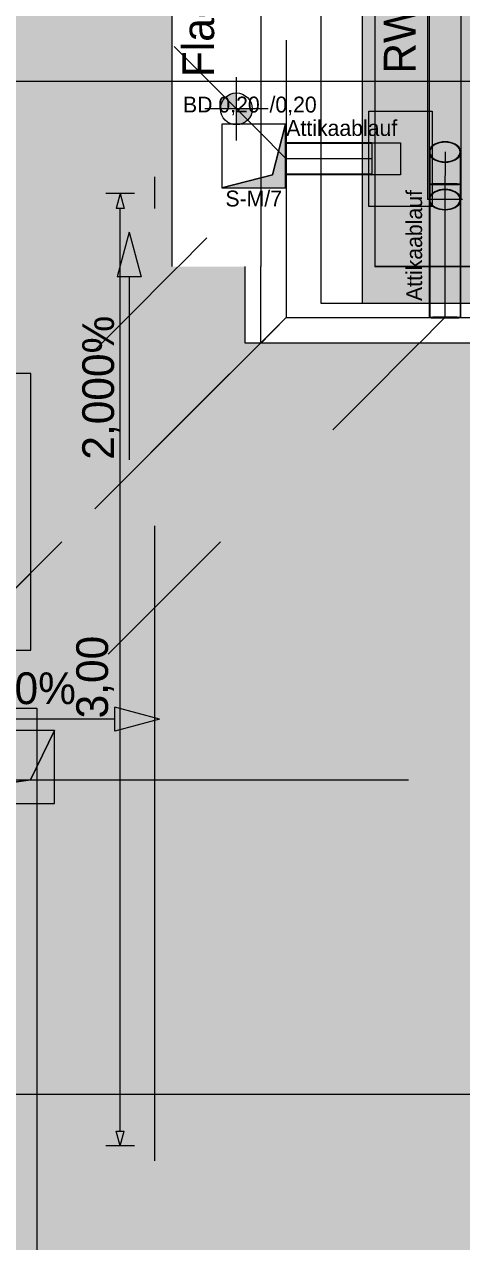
# Model space of a CAD drawing. Header units: metres. Extents: x -3 to 171, y -23 to 41.
# Drawn here: x 11.59 to 12.968, y -7.455 to -3.62 of the extents above; entities that cross this region are included whole.
import ezdxf

# ---------------------------------------------------------------- set-up
doc = ezdxf.new("R2010")
doc.units = ezdxf.units.M
doc.header["$MEASUREMENT"] = 0
doc.set_wipeout_variables(frame=1)
for name, pattern in [('Achse', [0.004, 0.002, -0.001, 0, -0.001]), ('Punkt 1_1', [0.075, 0.025, -0.05]), ('Schnittlinie', [0.006, 0.003, -0.0015, 0, -0.0015]), ('Strichlinie weit', [0.004, 0.003, -0.001]), ('Untersicht', [0.001, 0.0005, -0.0005]), ('Wipeout_Contour', [1, 0, -1])]:
    doc.linetypes.add(name, pattern=pattern)
for name, color, linetype in [('6._Dach PP STG1_1_000 Achsraster', 7, 'Continuous'), ('6._Dach PP STG1_1_110 Wand Aussen', 7, 'Continuous'), ('6._Dach PP STG1_1_140 Brüstung', 7, 'Continuous'), ('6._Dach PP STG1_1_210 Decke', 7, 'Continuous'), ('6._Dach PP STG1_1_220 Bodenaufbau - Außen_ Gefälle', 7, 'Continuous'), ('6._Dach PP STG1_1_221 Bodenaufbau - Abdichtung', 7, 'Continuous'), ('6._Dach PP STG1_1_270 Deckendurchbruchsymbol', 7, 'Continuous'), ('6._Dach PP STG1_1_330 Dachaufbau', 7, 'Continuous'), ('6._Dach PP STG1_1_611 Entwässerung', 7, 'Continuous'), ('6._Dach PP STG1_1_613 Klima', 7, 'Continuous'), ('6._Dach PP STG1_1_851 Marker Schnitt', 7, 'Continuous'), ('6._Dach PP STG1_1_950 Polierplan Bemaßung', 7, 'Continuous'), ('6._Dach PP STG1_1_955 Polierplan Beschriftung', 7, 'Continuous'), ('6._Dach PP STG1_1_970 Brandschutz', 7, 'Continuous')]:
    doc.layers.add(name, color=color, linetype=linetype)
doc.styles.add('ERSTELLTER_STIL_2', font='')
doc.styles.get('ERSTELLTER_STIL_2').set_extended_font_data('Eurostile')
doc.linetypes.add('Grenze Bundesland', pattern='A,0,[2,415_260415_PP_VA_1_9 DD STG11.Shx,S=1.5873e-05,R=0,X=0,Y=0],-0.003,0', length=0.003)

msp = doc.modelspace()

# ---------------------------------------------------------------- hatches: boundary and pattern name
at = {"layer": '6._Dach PP STG1_1_220 Bodenaufbau - Außen_ Gefälle', "linetype": 'Continuous', "lineweight": 0, "true_color": 0x323232}
h = msp.add_hatch(color=250, dxfattribs=at)
h.paths.add_polyline_path([(6.565, -4.5433), (0.1867, -4.5433), (0.2083, -10.4546), (6.43, -10.4546), (6.43, -14.87), (12.38, -14.87), (12.38, -10.4546), (18.8202, -10.4546), (18.8399, -4.5433), (12.4199, -4.5433), (12.415, -1.67), (6.565, -1.67)])
h.paths.add_polyline_path([(6.495, -7.395), (8.015, -7.395), (8.015, -7.605), (8.745, -7.605), (8.745, -6.215), (7.975, -6.215), (7.975, -5.885), (8.745, -5.885), (8.745, -3.865), (11.105, -3.865), (11.105, -6.245), (11.105, -7.605), (11.5565, -7.605), (11.5565, -8.955), (6.495, -8.955)], flags=0)
at = {"layer": '6._Dach PP STG1_1_270 Deckendurchbruchsymbol', "linetype": 'Continuous', "lineweight": 0}
msp.add_hatch(color=8, dxfattribs=at).paths.add_polyline_path([(11.085, -6.075), (11.685, -6.075), (11.685, -5.845), (11.6099, -5.9999)])
at = {"layer": '6._Dach PP STG1_1_950 Polierplan Bemaßung', "linetype": 'Continuous', "lineweight": 13, "true_color": 0x6c6cff}
for points in [[(11.9204, -4.2752), (11.8829, -4.4152), (11.9579, -4.4152)], [(12.0156, -5.8092), (11.8756, -5.7717), (11.8756, -5.8467)]]:
    msp.add_hatch(color=171, dxfattribs=at).paths.add_polyline_path(points)

# ---------------------------------------------------------------- linework, layer by layer
at = {"layer": '6._Dach PP STG1_1_000 Achsraster', "color": 5, "linetype": 'Achse', "lineweight": 0, "ltscale": 1000}
for p, q in [((12, 3), (12, -22.5231)), ((-1.5, -6), (21, -6))]:
    msp.add_line(p, q, dxfattribs=at)
at = {"layer": '6._Dach PP STG1_1_110 Wand Aussen', "color": 8, "linetype": 'Untersicht', "lineweight": 13, "ltscale": 1000, "flags": 128}
for points in [[(12.345, -1.7149), (12.345, -4.5)], [(12.655, -4.5), (12.655, -1.7149)], [(12.525, -4.5), (12.345, -4.5)], [(12.53, -4.5), (12.525, -4.5)], [(12.65, -4.5), (12.53, -4.5)], [(12.655, -4.5), (12.65, -4.5)]]:
    msp.add_lwpolyline(points, dxfattribs=at)
at = {"layer": '6._Dach PP STG1_1_210 Decke', "color": 7, "linetype": 'Continuous', "lineweight": 13, "ltscale": 1000, "true_color": 0xf4f4f4, "flags": 128}
msp.add_lwpolyline([(6.525, -4.5), (0.1465, -4.5), (0.1685, -10.5128), (6.39, -10.5128), (6.39, -14.87), (12.42, -14.87), (12.42, -10.4946), (18.82, -10.4946), (18.84, -4.5), (12.455, -4.5), (12.455, -1.6283), (6.525, -1.6283)], close=True, dxfattribs=at)
at = {"layer": '6._Dach PP STG1_1_220 Bodenaufbau - Außen_ Gefälle', "color": 7, "linetype": 'Continuous', "lineweight": 13, "ltscale": 1000, "flags": 128}
msp.add_lwpolyline([(6.565, -4.5433), (0.1867, -4.5433), (0.2083, -10.4546), (6.43, -10.4546), (6.43, -14.87), (12.38, -14.87), (12.38, -10.4546), (18.8202, -10.4546), (18.8399, -4.5433), (12.4199, -4.5433), (12.415, -1.67), (6.565, -1.67)], close=True, dxfattribs=at)
at = {"layer": '6._Dach PP STG1_1_270 Deckendurchbruchsymbol', "color": 7, "linetype": 'Continuous', "lineweight": 13, "ltscale": 1000, "flags": 128}
for points in [[(11.6099, -5.9999), (11.685, -5.845), (11.085, -5.845), (11.085, -6.075)], [(11.085, -6.075), (11.685, -6.075), (11.685, -5.845), (11.6099, -5.9999)]]:
    msp.add_lwpolyline(points, close=True, dxfattribs=at)
at = {"layer": '6._Dach PP STG1_1_611 Entwässerung', "color": 171, "linetype": 'Continuous', "lineweight": 13, "ltscale": 1000, "true_color": 0x6c6cff}
for p, q in [((12.8654, -4.0221), (12.8653, -4.1721)), ((12.9653, -4.1721), (12.9654, -4.0222))]:
    msp.add_line(p, q, dxfattribs=at)
at = {"layer": '6._Dach PP STG1_1_611 Entwässerung', "color": 171, "linetype": 'Grenze Bundesland', "lineweight": 13, "ltscale": 1000, "true_color": 0x6c6cff}
for p, q in [((12.8674, -4.0221), (12.8673, -4.1721)), ((12.9634, -4.0222), (12.9633, -4.1721))]:
    msp.add_line(p, q, dxfattribs=at)
at = {"layer": '6._Dach PP STG1_1_611 Entwässerung', "color": 7, "linetype": 'Strichlinie weit', "lineweight": 13, "ltscale": 1000}
msp.add_line((12.9154, -4.0221), (12.9153, -4.1721), dxfattribs=at)
at = {"layer": '6._Dach PP STG1_1_611 Entwässerung', "color": 171, "linetype": 'Continuous', "lineweight": 13, "ltscale": 1000, "true_color": 0x6c6cff, "flags": 128}
for points in [[(12.8603, -0.6984), (12.8603, -4.1721)], [(12.8653, -0.6984), (12.8653, -4.1721)], [(12.9653, -0.6984), (12.9653, -4.1721)], [(12.8653, -4.1721), (12.8603, -4.1721)], [(12.9653, -4.1721), (12.8653, -4.1721)], [(12.9703, -4.1721), (12.9653, -4.1721)]]:
    msp.add_lwpolyline(points, dxfattribs=at)
for points in [[(12.9154, -4.0543), (12.924, -4.0538), (12.9325, -4.0523), (12.9404, -4.05), (12.9475, -4.0468), (12.9537, -4.0428), (12.9587, -4.0382), (12.9623, -4.0331), (12.9646, -4.0277), (12.9654, -4.0222), (12.9646, -4.0166), (12.9623, -4.0112), (12.9587, -4.0061), (12.9537, -4.0015), (12.9475, -3.9975), (12.9404, -3.9943), (12.9325, -3.9919), (12.924, -3.9905), (12.9154, -3.99), (12.9067, -3.9905), (12.8983, -3.9919), (12.8904, -3.9943), (12.8832, -3.9975), (12.8771, -4.0015), (12.8721, -4.0061), (12.8684, -4.0111), (12.8661, -4.0166), (12.8654, -4.0221), (12.8661, -4.0277), (12.8684, -4.0331), (12.8721, -4.0382), (12.8771, -4.0428), (12.8832, -4.0468), (12.8904, -4.05), (12.8983, -4.0523), (12.9067, -4.0538)], [(12.9153, -4.1247), (12.924, -4.1247), (12.9324, -4.1246), (12.9403, -4.1246), (12.9475, -4.1245), (12.9537, -4.1243), (12.9586, -4.1242), (12.9623, -4.124), (12.9646, -4.1239), (12.9653, -4.1237), (12.9646, -4.1235), (12.9623, -4.1234), (12.9586, -4.1232), (12.9537, -4.123), (12.9475, -4.1229), (12.9403, -4.1228), (12.9324, -4.1228), (12.924, -4.1227), (12.9153, -4.1227), (12.9067, -4.1227), (12.8982, -4.1227), (12.8903, -4.1228), (12.8832, -4.1229), (12.877, -4.123), (12.872, -4.1232), (12.8684, -4.1233), (12.8661, -4.1235), (12.8653, -4.1237), (12.8661, -4.1239), (12.8684, -4.124), (12.872, -4.1242), (12.877, -4.1243), (12.8832, -4.1245), (12.8903, -4.1246), (12.8982, -4.1246), (12.9067, -4.1247)]]:
    msp.add_lwpolyline(points, close=True, dxfattribs=at)
at = {"layer": '6._Dach PP STG1_1_611 Entwässerung', "color": 171, "linetype": 'Strichlinie weit', "lineweight": 13, "ltscale": 1000, "true_color": 0x6c6cff, "flags": 128}
for points in [[(12.9154, -4.053), (12.9237, -4.0525), (12.9318, -4.0511), (12.9394, -4.0489), (12.9462, -4.0458), (12.9521, -4.042), (12.9569, -4.0376), (12.9605, -4.0327), (12.9626, -4.0275), (12.9634, -4.0222), (12.9626, -4.0168), (12.9605, -4.0116), (12.9569, -4.0067), (12.9521, -4.0023), (12.9462, -3.9985), (12.9394, -3.9954), (12.9318, -3.9932), (12.9237, -3.9918), (12.9154, -3.9913), (12.907, -3.9918), (12.8989, -3.9931), (12.8914, -3.9954), (12.8845, -3.9985), (12.8786, -4.0023), (12.8738, -4.0067), (12.8703, -4.0116), (12.8681, -4.0168), (12.8674, -4.0221), (12.8681, -4.0275), (12.8703, -4.0327), (12.8738, -4.0376), (12.8786, -4.042), (12.8845, -4.0458), (12.8914, -4.0489), (12.8989, -4.0511), (12.907, -4.0525)], [(12.9153, -4.2043), (12.924, -4.2038), (12.9324, -4.2023), (12.9403, -4.2), (12.9475, -4.1968), (12.9536, -4.1928), (12.9586, -4.1882), (12.9623, -4.1831), (12.9646, -4.1777), (12.9653, -4.1721), (12.9646, -4.1666), (12.9623, -4.1612), (12.9586, -4.1561), (12.9536, -4.1515), (12.9475, -4.1475), (12.9403, -4.1443), (12.9324, -4.1419), (12.924, -4.1405), (12.9153, -4.14), (12.9067, -4.1405), (12.8982, -4.1419), (12.8903, -4.1443), (12.8832, -4.1475), (12.877, -4.1515), (12.872, -4.1561), (12.8684, -4.1611), (12.8661, -4.1666), (12.8653, -4.1721), (12.8661, -4.1777), (12.8684, -4.1831), (12.872, -4.1882), (12.877, -4.1928), (12.8832, -4.1968), (12.8903, -4.2), (12.8982, -4.2023), (12.9067, -4.2038)], [(12.9153, -4.1246), (12.9237, -4.1246), (12.9318, -4.1246), (12.9393, -4.1245), (12.9462, -4.1244), (12.9521, -4.1243), (12.9569, -4.1242), (12.9605, -4.124), (12.9626, -4.1239), (12.9633, -4.1237), (12.9626, -4.1235), (12.9605, -4.1234), (12.9569, -4.1232), (12.9521, -4.1231), (12.9462, -4.123), (12.9393, -4.1229), (12.9318, -4.1228), (12.9237, -4.1227), (12.9153, -4.1227), (12.907, -4.1227), (12.8989, -4.1228), (12.8913, -4.1229), (12.8845, -4.1229), (12.8786, -4.1231), (12.8738, -4.1232), (12.8702, -4.1234), (12.8681, -4.1235), (12.8673, -4.1237), (12.8681, -4.1238), (12.8702, -4.124), (12.8738, -4.1242), (12.8786, -4.1243), (12.8845, -4.1244), (12.8913, -4.1245), (12.8989, -4.1246), (12.907, -4.1246)], [(12.9153, -4.203), (12.9237, -4.2025), (12.9318, -4.2011), (12.9393, -4.1989), (12.9462, -4.1958), (12.9521, -4.192), (12.9569, -4.1876), (12.9604, -4.1827), (12.9626, -4.1775), (12.9633, -4.1721), (12.9626, -4.1668), (12.9604, -4.1616), (12.9569, -4.1567), (12.9521, -4.1523), (12.9462, -4.1485), (12.9393, -4.1454), (12.9318, -4.1432), (12.9237, -4.1418), (12.9153, -4.1413), (12.907, -4.1418), (12.8989, -4.1431), (12.8913, -4.1454), (12.8845, -4.1485), (12.8786, -4.1523), (12.8738, -4.1567), (12.8702, -4.1616), (12.8681, -4.1668), (12.8673, -4.1721), (12.8681, -4.1775), (12.8702, -4.1827), (12.8738, -4.1876), (12.8786, -4.192), (12.8845, -4.1958), (12.8913, -4.1989), (12.8989, -4.2011), (12.907, -4.2025)]]:
    msp.add_lwpolyline(points, close=True, dxfattribs=at)
at = {"layer": '6._Dach PP STG1_1_613 Klima', "color": 251, "linetype": 'Continuous', "lineweight": 13, "ltscale": 1000, "true_color": 0x5f5f5f, "flags": 128}
msp.add_lwpolyline([(11.2892, -4.7197), (11.2892, -5.5918), (11.6109, -5.5918), (11.6109, -4.7197)], close=True, dxfattribs=at)
at = {"layer": '6._Dach PP STG1_1_851 Marker Schnitt', "color": 7, "linetype": 'Schnittlinie', "lineweight": 13, "ltscale": 1000}
for p, q in [((11.13, -5.7741), (11.63, -5.7741)), ((11.63, -5.7741), (11.63, -22.5231))]:
    msp.add_line(p, q, dxfattribs=at)
at = {"layer": '6._Dach PP STG1_1_950 Polierplan Bemaßung', "color": 171, "linetype": 'Continuous', "lineweight": 13, "ltscale": 1000, "true_color": 0x6c6cff}
for p, q in [((11.9204, -4.2752), (11.8829, -4.4152)), ((11.9204, -4.2752), (11.9579, -4.4152)), ((11.9579, -4.4152), (11.8829, -4.4152)), ((11.9204, -4.4152), (11.9204, -4.4752)), ((11.9204, -4.4752), (11.9204, -4.9915)), ((11.8756, -5.8467), (11.8756, -5.7717)), ((12.0156, -5.8092), (11.8756, -5.7717)), ((11.8156, -5.8092), (11.2993, -5.8092)), ((11.8756, -5.8092), (11.8156, -5.8092)), ((12.0156, -5.8092), (11.8756, -5.8467))]:
    msp.add_line(p, q, dxfattribs=at)
at = {"layer": '6._Dach PP STG1_1_970 Brandschutz', "color": 16, "linetype": 'Continuous', "lineweight": 13, "ltscale": 1000, "true_color": 0x7e0000}
for p, q in [((11.9378, -4.1534), (11.8472, -4.1534)), ((11.8925, -4.1534), (11.88, -4.2001)), ((11.8925, -4.1534), (11.905, -4.2001)), ((11.905, -4.2001), (11.88, -4.2001)), ((11.8925, -7.1068), (11.8925, -4.2001)), ((11.2817, -6.9905), (17.8034, -6.9905)), ((11.88, -7.1068), (11.905, -7.1068)), ((11.8925, -7.1534), (11.88, -7.1068)), ((11.8925, -7.1534), (11.905, -7.1068)), ((11.9378, -7.1534), (11.8472, -7.1534))]:
    msp.add_line(p, q, dxfattribs=at)

# ---------------------------------------------------------------- texts
at = {"layer": '6._Dach PP STG1_1_950 Polierplan Bemaßung', "color": 171, "linetype": 'Continuous', "lineweight": 13, "true_color": 0x6c6cff, "insert": (11.8914, -4.9915), "char_height": 0.1, "attachment_point": 7, "rotation": 90, "style": 'ERSTELLTER_STIL_2'}
msp.add_mtext('\\A1;{\\pql;\\fEurostile|b0|i0|c0|p0;\\W1.000000;2,000\\fEurostile|b0|i0|c0|p0;\\W1.000000;%}', dxfattribs=at)
at = {"layer": '6._Dach PP STG1_1_950 Polierplan Bemaßung', "color": 171, "linetype": 'Continuous', "lineweight": 13, "true_color": 0x6c6cff, "insert": (11.2993, -5.7802), "char_height": 0.1, "attachment_point": 7, "style": 'ERSTELLTER_STIL_2'}
msp.add_mtext('\\A1;{\\pql;\\fEurostile|b0|i0|c0|p0;\\W1.000000;2,000\\fEurostile|b0|i0|c0|p0;\\W1.000000;%}', dxfattribs=at)
at = {"layer": '6._Dach PP STG1_1_955 Polierplan Beschriftung', "color": 7, "linetype": 'Continuous', "lineweight": 13, "insert": (12.8528, -3.7754), "char_height": 0.1, "attachment_point": 7, "rotation": 90, "style": 'ERSTELLTER_STIL_2'}
msp.add_mtext('\\A1;{\\pql;\\fEurostile|b0|i0|c0|p0;\\W1.000000;RW zw. höheren Stehfalzen geleitet}', dxfattribs=at)
at = {"layer": '6._Dach PP STG1_1_970 Brandschutz', "color": 16, "linetype": 'Continuous', "lineweight": 13, "true_color": 0x7e0000, "insert": (11.8725, -5.8066), "char_height": 0.1, "width": 0.306373, "attachment_point": 7, "rotation": 90, "style": 'ERSTELLTER_STIL_2'}
msp.add_mtext('\\A1;{\\pql;\\fEurostile|b0|i0|c0|p0;\\W1.000000;3,00}', dxfattribs=at)

# ---------------------------------------------------------------- next in the draw order: wipeouts: each hides what was drawn before it
at = {"color": 254, "linetype": 'Wipeout_Contour', "lineweight": 0, "ltscale": 52.47924}
msp.add_wipeout([(12.3352, -4.3834), (12.285, -4.3834), (12.285, -4.6234), (12.3352, -4.6234)], dxfattribs=at).dxf.layer = '6._Dach PP STG1_1_140 Brüstung'

# ---------------------------------------------------------------- next in the draw order: linework, layer by layer
at = {"layer": '6._Dach PP STG1_1_140 Brüstung', "color": 7, "linetype": 'Continuous', "lineweight": 18, "ltscale": 1000}
msp.add_line((12.285, -4.6234), (12.3352, -4.6234), dxfattribs=at)

# ---------------------------------------------------------------- next in the draw order: wipeouts: each hides what was drawn before it
at = {"color": 254, "linetype": 'Wipeout_Contour', "lineweight": 0, "ltscale": 40.290317}
msp.add_wipeout([(12.3352, -4.3834), (12.6948, -4.3834), (12.3352, -4.3832)], dxfattribs=at).dxf.layer = '6._Dach PP STG1_1_140 Brüstung'

# ---------------------------------------------------------------- next in the draw order: wipeouts: each hides what was drawn before it
at = {"color": 254, "linetype": 'Wipeout_Contour', "lineweight": 0, "ltscale": 38.622504}
msp.add_wipeout([(12.3352, -4.3832), (12.285, -4.3832), (12.3352, -4.3834)], dxfattribs=at).dxf.layer = '6._Dach PP STG1_1_140 Brüstung'

# ---------------------------------------------------------------- next in the draw order: wipeouts: each hides what was drawn before it
at = {"color": 254, "linetype": 'Wipeout_Contour', "lineweight": 0, "ltscale": 50.733945}
msp.add_wipeout([(12.055, -2.03), (12.055, -4.3832), (12.3352, -4.3832), (12.3352, -2.03)], dxfattribs=at).dxf.layer = '6._Dach PP STG1_1_140 Brüstung'

# ---------------------------------------------------------------- next in the draw order: hatches: boundary and pattern name
at = {"layer": '6._Dach PP STG1_1_950 Polierplan Bemaßung', "linetype": 'Continuous', "lineweight": 0, "true_color": 0x000000}
for points in [[(12.2584, -3.8863), (12.2584, -3.8363), (12.2392, -3.8401), (12.223, -3.8509), (12.2122, -3.8671), (12.2084, -3.8863)], [(12.2584, -3.8863), (12.2584, -3.9363), (12.2775, -3.9325), (12.2937, -3.9216), (12.3046, -3.9054), (12.3084, -3.8863)]]:
    msp.add_hatch(color=18, dxfattribs=at).paths.add_polyline_path(points)

# ---------------------------------------------------------------- next in the draw order: linework, layer by layer
at = {"layer": '6._Dach PP STG1_1_140 Brüstung', "color": 7, "linetype": 'Continuous', "lineweight": 18, "ltscale": 1000, "flags": 128}
for points in [[(12.055, -2.03), (12.055, -4.3832)], [(12.285, -4.3834), (12.285, -4.6234)]]:
    msp.add_lwpolyline(points, dxfattribs=at)
at = {"layer": '6._Dach PP STG1_1_950 Polierplan Bemaßung', "color": 7, "linetype": 'Continuous', "lineweight": 13, "ltscale": 1000}
msp.add_line((12.2584, -3.9863), (12.2584, -3.7863), dxfattribs=at)
msp.add_circle((12.2584, -3.8863), 0.05, dxfattribs=at)

# ---------------------------------------------------------------- next in the draw order: texts
at = {"layer": '6._Dach PP STG1_1_950 Polierplan Bemaßung', "color": 7, "linetype": 'Continuous', "lineweight": 13, "insert": (12.2173, -3.7863), "char_height": 0.1, "attachment_point": 7, "rotation": 90, "style": 'ERSTELLTER_STIL_2'}
msp.add_mtext('\\A1;{\\pql;\\fEurostile|b0|i0|c0|p0;\\W1.000000;Flachdach OK +17,80\\fEurostile|b0|i0|c0|p0;\\W1.000000;\\A1{\\H.66x;\\S5^  ;}}', dxfattribs=at)

# ---------------------------------------------------------------- next in the draw order: wipeouts: each hides what was drawn before it
at = {"color": 254, "linetype": 'Wipeout_Contour', "lineweight": 0, "ltscale": 64.72764}
msp.add_wipeout([(12.3694, -1.7498), (12.3352, -1.7802), (12.3352, -4.3832), (12.6948, -4.3832), (12.6948, -1.7498)], dxfattribs=at).dxf.layer = '6._Dach PP STG1_1_140 Brüstung'

# ---------------------------------------------------------------- next in the draw order: hatches: boundary and pattern name
at = {"layer": '6._Dach PP STG1_1_270 Deckendurchbruchsymbol', "linetype": 'Continuous', "lineweight": 0}
msp.add_hatch(color=8, dxfattribs=at).paths.add_polyline_path([(12.2129, -4.135), (12.4129, -4.135), (12.4129, -3.935), (12.3725, -4.0946)])

# ---------------------------------------------------------------- next in the draw order: linework, layer by layer
at = {"layer": '6._Dach PP STG1_1_140 Brüstung', "color": 7, "linetype": 'Continuous', "lineweight": 18, "ltscale": 1000}
for p, q in [((12.3352, -1.7802), (12.3352, -4.3832)), ((12.3352, -4.3834), (12.3352, -4.3832)), ((12.3352, -4.6234), (12.3352, -4.3834))]:
    msp.add_line(p, q, dxfattribs=at)
at = {"layer": '6._Dach PP STG1_1_221 Bodenaufbau - Abdichtung', "color": 171, "linetype": 'Untersicht', "lineweight": 13, "ltscale": 1000, "true_color": 0x6c6cff, "flags": 128}
for points in [[(12.4154, -4.0433), (10.0421, -1.67)], [(12.4154, -1.67), (12.4154, -4.0433)]]:
    msp.add_lwpolyline(points, dxfattribs=at)
at = {"layer": '6._Dach PP STG1_1_270 Deckendurchbruchsymbol', "color": 7, "linetype": 'Continuous', "lineweight": 13, "ltscale": 1000, "flags": 128}
for points in [[(12.3725, -4.0946), (12.4129, -3.935), (12.2129, -3.935), (12.2129, -4.135)], [(12.2129, -4.135), (12.4129, -4.135), (12.4129, -3.935), (12.3725, -4.0946)]]:
    msp.add_lwpolyline(points, close=True, dxfattribs=at)
at = {"layer": '6._Dach PP STG1_1_611 Entwässerung', "color": 171, "linetype": 'Strichlinie weit', "lineweight": 13, "ltscale": 1000, "true_color": 0x6c6cff, "flags": 128}
for points in [[(12.4144, -4.0436), (12.4144, -4.0523), (12.4144, -4.0607), (12.4145, -4.0686), (12.4146, -4.0758), (12.4147, -4.0819), (12.4149, -4.0869), (12.415, -4.0906), (12.4152, -4.0929), (12.4154, -4.0936), (12.4155, -4.0929), (12.4157, -4.0906), (12.4159, -4.0869), (12.416, -4.0819), (12.4161, -4.0758), (12.4162, -4.0686), (12.4163, -4.0607), (12.4163, -4.0523), (12.4164, -4.0436), (12.4163, -4.035), (12.4163, -4.0265), (12.4162, -4.0186), (12.4161, -4.0115), (12.416, -4.0053), (12.4159, -4.0003), (12.4157, -3.9967), (12.4155, -3.9944), (12.4154, -3.9936), (12.4152, -3.9944), (12.415, -3.9967), (12.4149, -4.0003), (12.4147, -4.0053), (12.4146, -4.0115), (12.4145, -4.0186), (12.4144, -4.0265), (12.4144, -4.035)], [(12.4144, -4.0436), (12.4144, -4.052), (12.4145, -4.0601), (12.4145, -4.0676), (12.4146, -4.0745), (12.4147, -4.0804), (12.4149, -4.0852), (12.415, -4.0887), (12.4152, -4.0909), (12.4154, -4.0916), (12.4155, -4.0909), (12.4157, -4.0887), (12.4158, -4.0852), (12.416, -4.0804), (12.4161, -4.0745), (12.4162, -4.0676), (12.4163, -4.0601), (12.4163, -4.052), (12.4163, -4.0436), (12.4163, -4.0353), (12.4163, -4.0272), (12.4162, -4.0196), (12.4161, -4.0128), (12.416, -4.0069), (12.4158, -4.0021), (12.4157, -3.9985), (12.4155, -3.9964), (12.4154, -3.9956), (12.4152, -3.9964), (12.415, -3.9985), (12.4149, -4.0021), (12.4147, -4.0069), (12.4146, -4.0128), (12.4145, -4.0196), (12.4145, -4.0272), (12.4144, -4.0353)]]:
    msp.add_lwpolyline(points, close=True, dxfattribs=at)
at = {"layer": '6._Dach PP STG1_1_950 Polierplan Bemaßung', "color": 7, "linetype": 'Continuous', "lineweight": 13, "ltscale": 1000}
msp.add_line((12.3584, -3.8863), (12.1584, -3.8863), dxfattribs=at)

# ---------------------------------------------------------------- next in the draw order: texts
at = {"layer": '6._Dach PP STG1_1_270 Deckendurchbruchsymbol', "color": 1, "linetype": 'Continuous', "lineweight": 0, "char_height": 0.05, "style": 'ERSTELLTER_STIL_2'}
for s, insert, attachment_point in [('\\A1;{\\pqc;\\pt0;\\fEurostile|b0|i0|c0|p0;\\W1.000000;BD 0,20\\fEurostile|b0|i0|c0|p0;\\W1.000000;\\A1{\\H.66x;\\S^  ;}\\fEurostile|b0|i0|c0|p0;\\W1.000000; /0,20\\fEurostile|b0|i0|c0|p0;\\W1.000000;\\A1{\\H.66x;\\S^  ;}\\fEurostile|b0|i0|c0|p0;\\W1.000000;\\fEurostile|b0|i0|c0|p0;\\W1.000000;\\A1{\\H.66x;\\S^  ;}}', (12.3129, -3.9124), 8), ('\\A1;{\\pqc;\\pt0;\\fEurostile|b0|i0|c0|p0;\\W1.000000;S-M/7}', (12.3129, -4.1439), 2)]:
    msp.add_mtext(s, dxfattribs=dict(at, insert=insert, attachment_point=attachment_point))

# ---------------------------------------------------------------- next in the draw order: wipeouts: each hides what was drawn before it
at = {"color": 254, "linetype": 'Wipeout_Contour', "lineweight": 0, "ltscale": 39.367528}
msp.add_wipeout([(12.6948, -1.4598), (12.6948, -4.3832), (12.695, -1.4598)], dxfattribs=at).dxf.layer = '6._Dach PP STG1_1_140 Brüstung'

# ---------------------------------------------------------------- next in the draw order: linework, layer by layer
at = {"layer": '6._Dach PP STG1_1_140 Brüstung', "color": 7, "linetype": 'Continuous', "lineweight": 18, "ltscale": 1000}
for p in [(12.6948, -1.4598), (12.6948, -4.3834)]:
    msp.add_line(p, (12.6948, -4.3832), dxfattribs=at)
at = {"layer": '6._Dach PP STG1_1_140 Brüstung', "color": 7, "linetype": 'Continuous', "lineweight": 18, "ltscale": 1000, "flags": 128}
msp.add_lwpolyline([(12.695, -4.3832), (12.695, -1.4598)], dxfattribs=at)
at = {"layer": '6._Dach PP STG1_1_611 Entwässerung', "color": 171, "linetype": 'Continuous', "lineweight": 13, "ltscale": 1000, "true_color": 0x6c6cff}
for p, q in [((12.6854, -3.9937), (12.4154, -3.9936)), ((12.4154, -4.0936), (12.6854, -4.0937))]:
    msp.add_line(p, q, dxfattribs=at)
at = {"layer": '6._Dach PP STG1_1_611 Entwässerung', "color": 171, "linetype": 'Grenze Bundesland', "lineweight": 13, "ltscale": 1000, "true_color": 0x6c6cff}
for p, q in [((12.6854, -3.9957), (12.4154, -3.9956)), ((12.6854, -4.0917), (12.4154, -4.0916))]:
    msp.add_line(p, q, dxfattribs=at)
at = {"layer": '6._Dach PP STG1_1_611 Entwässerung', "color": 7, "linetype": 'Strichlinie weit', "lineweight": 13, "ltscale": 1000}
msp.add_line((12.6854, -4.0437), (12.4154, -4.0436), dxfattribs=at)
at = {"layer": '6._Dach PP STG1_1_611 Entwässerung', "color": 7, "linetype": 'Continuous', "lineweight": 13, "ltscale": 1000, "flags": 128}
for points in [[(12.8754, -3.8937), (12.8753, -4.1937), (12.6753, -4.1937), (12.6754, -3.8937)], [(12.6754, -3.9937), (12.7754, -3.9937), (12.7754, -4.0937), (12.6754, -4.0937)]]:
    msp.add_lwpolyline(points, close=True, dxfattribs=at)
at = {"layer": '6._Dach PP STG1_1_611 Entwässerung', "color": 171, "linetype": 'Continuous', "lineweight": 13, "ltscale": 1000, "true_color": 0x6c6cff, "flags": 128}
msp.add_lwpolyline([(12.6844, -4.0437), (12.6844, -4.0523), (12.6844, -4.0608), (12.6845, -4.0687), (12.6846, -4.0758), (12.6847, -4.082), (12.6849, -4.087), (12.685, -4.0906), (12.6852, -4.0929), (12.6854, -4.0937), (12.6855, -4.0929), (12.6857, -4.0906), (12.6859, -4.087), (12.686, -4.082), (12.6861, -4.0758), (12.6862, -4.0687), (12.6863, -4.0608), (12.6863, -4.0523), (12.6864, -4.0437), (12.6863, -4.035), (12.6863, -4.0266), (12.6862, -4.0187), (12.6861, -4.0115), (12.686, -4.0054), (12.6859, -4.0004), (12.6857, -3.9967), (12.6855, -3.9944), (12.6854, -3.9937), (12.6852, -3.9944), (12.685, -3.9967), (12.6849, -4.0004), (12.6847, -4.0054), (12.6846, -4.0115), (12.6845, -4.0187), (12.6844, -4.0266), (12.6844, -4.035)], close=True, dxfattribs=at)
at = {"layer": '6._Dach PP STG1_1_611 Entwässerung', "color": 171, "linetype": 'Strichlinie weit', "lineweight": 13, "ltscale": 1000, "true_color": 0x6c6cff, "flags": 128}
msp.add_lwpolyline([(12.6844, -4.0437), (12.6844, -4.052), (12.6845, -4.0601), (12.6845, -4.0677), (12.6846, -4.0745), (12.6847, -4.0804), (12.6849, -4.0852), (12.685, -4.0888), (12.6852, -4.0909), (12.6854, -4.0917), (12.6855, -4.0909), (12.6857, -4.0888), (12.6858, -4.0852), (12.686, -4.0804), (12.6861, -4.0745), (12.6862, -4.0677), (12.6863, -4.0601), (12.6863, -4.052), (12.6863, -4.0437), (12.6863, -4.0353), (12.6863, -4.0272), (12.6862, -4.0197), (12.6861, -4.0128), (12.686, -4.0069), (12.6858, -4.0021), (12.6857, -3.9986), (12.6855, -3.9964), (12.6854, -3.9957), (12.6852, -3.9964), (12.685, -3.9986), (12.6849, -4.0021), (12.6847, -4.0069), (12.6846, -4.0128), (12.6845, -4.0197), (12.6845, -4.0272), (12.6844, -4.0353)], close=True, dxfattribs=at)
at = {"layer": '6._Dach PP STG1_1_950 Polierplan Bemaßung', "color": 3, "linetype": 'Punkt 1_1', "lineweight": 0, "ltscale": 1000}
msp.add_line((0.4516, -3.7987), (22.9775, -3.7987), dxfattribs=at)

# ---------------------------------------------------------------- next in the draw order: texts
at = {"layer": '6._Dach PP STG1_1_955 Polierplan Beschriftung', "color": 171, "linetype": 'Continuous', "lineweight": 13, "true_color": 0x6c6cff, "insert": (12.4154, -3.9723), "char_height": 0.05, "attachment_point": 7, "style": 'ERSTELLTER_STIL_2'}
msp.add_mtext('\\A1;{\\pql;\\fEurostile|b0|i0|c0|p0;\\W1.000000;Attikaablauf}', dxfattribs=at)

# ---------------------------------------------------------------- next in the draw order: wipeouts: each hides what was drawn before it
at = {"color": 254, "linetype": 'Wipeout_Contour', "lineweight": 0, "ltscale": 65.585994}
msp.add_wipeout([(12.6948, -4.6234), (18.7195, -4.6234), (18.7203, -4.3834), (12.6948, -4.3834)], dxfattribs=at).dxf.layer = '6._Dach PP STG1_1_140 Brüstung'

# ---------------------------------------------------------------- next in the draw order: linework, layer by layer
at = {"layer": '6._Dach PP STG1_1_221 Bodenaufbau - Abdichtung', "color": 171, "linetype": 'Untersicht', "lineweight": 13, "ltscale": 1000, "true_color": 0x6c6cff, "flags": 128}
for points in [[(12.9153, -4.5437), (15.6545, -4.5437)], [(15.6545, -7.2829), (12.9153, -4.5437)]]:
    msp.add_lwpolyline(points, dxfattribs=at)
at = {"layer": '6._Dach PP STG1_1_611 Entwässerung', "color": 171, "linetype": 'Strichlinie weit', "lineweight": 13, "ltscale": 1000, "true_color": 0x6c6cff, "flags": 128}
for points in [[(12.9153, -4.5447), (12.924, -4.5447), (12.9324, -4.5446), (12.9403, -4.5446), (12.9474, -4.5445), (12.9536, -4.5443), (12.9586, -4.5442), (12.9623, -4.544), (12.9645, -4.5439), (12.9653, -4.5437), (12.9645, -4.5435), (12.9623, -4.5434), (12.9586, -4.5432), (12.9536, -4.543), (12.9474, -4.5429), (12.9403, -4.5428), (12.9324, -4.5428), (12.924, -4.5427), (12.9153, -4.5427), (12.9066, -4.5427), (12.8982, -4.5427), (12.8903, -4.5428), (12.8832, -4.5429), (12.877, -4.543), (12.872, -4.5432), (12.8683, -4.5433), (12.8661, -4.5435), (12.8653, -4.5437), (12.8661, -4.5439), (12.8683, -4.544), (12.872, -4.5442), (12.877, -4.5443), (12.8832, -4.5445), (12.8903, -4.5446), (12.8982, -4.5446), (12.9066, -4.5447)], [(12.9153, -4.5446), (12.9236, -4.5446), (12.9317, -4.5446), (12.9393, -4.5445), (12.9462, -4.5444), (12.9521, -4.5443), (12.9569, -4.5442), (12.9604, -4.544), (12.9626, -4.5439), (12.9633, -4.5437), (12.9626, -4.5435), (12.9604, -4.5434), (12.9569, -4.5432), (12.9521, -4.5431), (12.9462, -4.543), (12.9393, -4.5429), (12.9317, -4.5428), (12.9236, -4.5427), (12.9153, -4.5427), (12.907, -4.5427), (12.8989, -4.5428), (12.8913, -4.5429), (12.8845, -4.5429), (12.8785, -4.5431), (12.8737, -4.5432), (12.8702, -4.5434), (12.868, -4.5435), (12.8673, -4.5437), (12.868, -4.5438), (12.8702, -4.544), (12.8737, -4.5442), (12.8785, -4.5443), (12.8845, -4.5444), (12.8913, -4.5445), (12.8989, -4.5446), (12.907, -4.5446)]]:
    msp.add_lwpolyline(points, close=True, dxfattribs=at)

# ---------------------------------------------------------------- next in the draw order: wipeouts: each hides what was drawn before it
at = {"color": 254, "linetype": 'Wipeout_Contour', "lineweight": 0, "ltscale": 53.256881}
msp.add_wipeout([(12.3352, -4.6234), (12.6948, -4.6234), (12.6948, -4.3834), (12.3352, -4.3834)], dxfattribs=at).dxf.layer = '6._Dach PP STG1_1_140 Brüstung'

# ---------------------------------------------------------------- next in the draw order: linework, layer by layer
at = {"layer": '6._Dach PP STG1_1_140 Brüstung', "color": 7, "linetype": 'Continuous', "lineweight": 18, "ltscale": 1000}
msp.add_line((12.3352, -4.6234), (12.3352, -4.3834), dxfattribs=at)
at = {"layer": '6._Dach PP STG1_1_140 Brüstung', "color": 7, "linetype": 'Continuous', "lineweight": 18, "ltscale": 1000, "flags": 128}
msp.add_lwpolyline([(12.285, -4.6234), (18.7195, -4.6234)], dxfattribs=at)
at = {"layer": '6._Dach PP STG1_1_221 Bodenaufbau - Abdichtung', "color": 171, "linetype": 'Untersicht', "lineweight": 13, "ltscale": 1000, "true_color": 0x6c6cff, "flags": 128}
for points in [[(12.415, -1.67), (12.415, -4.5433)], [(11.1049, -5.3538), (12.4154, -4.0433)], [(12.4154, -4.0433), (12.4154, -4.5433)], [(12.415, -4.5433), (11.1049, -5.8534)], [(12.4154, -4.5433), (11.1049, -5.8539)], [(11.1049, -5.8537), (12.4149, -4.5437)], [(12.9153, -4.5437), (11.1049, -6.3541)], [(11.105, -5.8533), (12.415, -4.5433)], [(12.4149, -4.5437), (12.9153, -4.5437)], [(12.415, -4.5433), (18.7999, -4.5433)]]:
    msp.add_lwpolyline(points, dxfattribs=at)
at = {"layer": '6._Dach PP STG1_1_330 Dachaufbau', "color": 7, "linetype": 'Continuous', "lineweight": 18, "ltscale": 1000, "flags": 128}
for points in [[(12.655, -4.5), (12.655, -0.7353)], [(18.84, -4.5), (12.655, -4.5)]]:
    msp.add_lwpolyline(points, dxfattribs=at)

# ---------------------------------------------------------------- next in the draw order: wipeouts: each hides what was drawn before it
at = {"color": 254, "linetype": 'Wipeout_Contour', "lineweight": 0, "ltscale": 47.098982}
msp.add_wipeout([(12.695, -4.3834), (19.0102, -4.3834), (12.695, -4.3832)], dxfattribs=at).dxf.layer = '6._Dach PP STG1_1_140 Brüstung'

# ---------------------------------------------------------------- next in the draw order: hatches: boundary and pattern name
at = {"layer": '6._Dach PP STG1_1_330 Dachaufbau', "linetype": 'Continuous', "lineweight": 0, "true_color": 0x000000}
h = msp.add_hatch(color=18, dxfattribs=at)
h.paths.add_polyline_path([(18.84, -4.5), (18.8399, -4.5433), (18.8397, -4.6), (18.9704, -4.6), (18.986, 0.07), (17.955, 0.07), (17.955, -0.7715), (16.205, -0.7715), (16.205, 0.07), (15.195, 0.07), (15.195, -0.4), (15.505, -0.4), (15.505, -0.7353), (12.655, -0.7353), (12.655, -4.5)])
h.paths.add_polyline_path([(17.93, -3.7987), (16.23, -3.7987), (16.23, -2.1975), (17.93, -2.1975)], flags=0)
h.paths.add_polyline_path([(14.9919, -2.1975), (14.9919, -3.7987), (13.2919, -3.7987), (13.2919, -2.1975)], flags=0)

# ---------------------------------------------------------------- next in the draw order: linework, layer by layer
at = {"layer": '6._Dach PP STG1_1_140 Brüstung', "color": 7, "linetype": 'Continuous', "lineweight": 18, "ltscale": 1000}
for p, q in [((12.695, -4.3834), (12.6948, -4.3832)), ((12.6948, -4.3834), (12.695, -4.3834)), ((12.695, -4.3834), (19.0102, -4.3834))]:
    msp.add_line(p, q, dxfattribs=at)
at = {"layer": '6._Dach PP STG1_1_140 Brüstung', "color": 7, "linetype": 'Continuous', "lineweight": 18, "ltscale": 1000, "flags": 128}
msp.add_lwpolyline([(19.0105, -4.3832), (12.695, -4.3832)], dxfattribs=at)
at = {"layer": '6._Dach PP STG1_1_611 Entwässerung', "color": 171, "linetype": 'Continuous', "lineweight": 13, "ltscale": 1000, "true_color": 0x6c6cff}
for p, q in [((12.8653, -4.1237), (12.8653, -4.5437)), ((12.9653, -4.5437), (12.9653, -4.1237))]:
    msp.add_line(p, q, dxfattribs=at)
at = {"layer": '6._Dach PP STG1_1_611 Entwässerung', "color": 171, "linetype": 'Grenze Bundesland', "lineweight": 13, "ltscale": 1000, "true_color": 0x6c6cff}
for p, q in [((12.8673, -4.1237), (12.8673, -4.5437)), ((12.9633, -4.1237), (12.9633, -4.5437))]:
    msp.add_line(p, q, dxfattribs=at)
at = {"layer": '6._Dach PP STG1_1_611 Entwässerung', "color": 7, "linetype": 'Strichlinie weit', "lineweight": 13, "ltscale": 1000}
msp.add_line((12.9153, -4.1237), (12.9153, -4.5437), dxfattribs=at)
at = {"layer": '6._Dach PP STG1_1_611 Entwässerung', "color": 5, "linetype": 'Continuous', "lineweight": 13, "ltscale": 1000, "flags": 128}
msp.add_lwpolyline([(1.085, -10.5), (6.39, -10.5), (6.39, -14.87), (12.42, -14.87), (12.42, -10.5), (18.82, -10.5), (18.84, -4.5), (12.525, -4.5), (12.525, -1.7177), (6.455, -1.7177), (6.455, -4.5), (1.085, -4.5)], close=True, dxfattribs=at)

# ---------------------------------------------------------------- next in the draw order: texts
at = {"layer": '6._Dach PP STG1_1_955 Polierplan Beschriftung', "color": 171, "linetype": 'Continuous', "lineweight": 13, "true_color": 0x6c6cff, "insert": (12.844, -4.4917), "char_height": 0.05, "attachment_point": 7, "rotation": 90, "style": 'ERSTELLTER_STIL_2'}
msp.add_mtext('\\A1;{\\pql;\\fEurostile|b0|i0|c0|p0;\\W1.000000;Attikaablauf}', dxfattribs=at)

doc.saveas('drawing.dxf')
